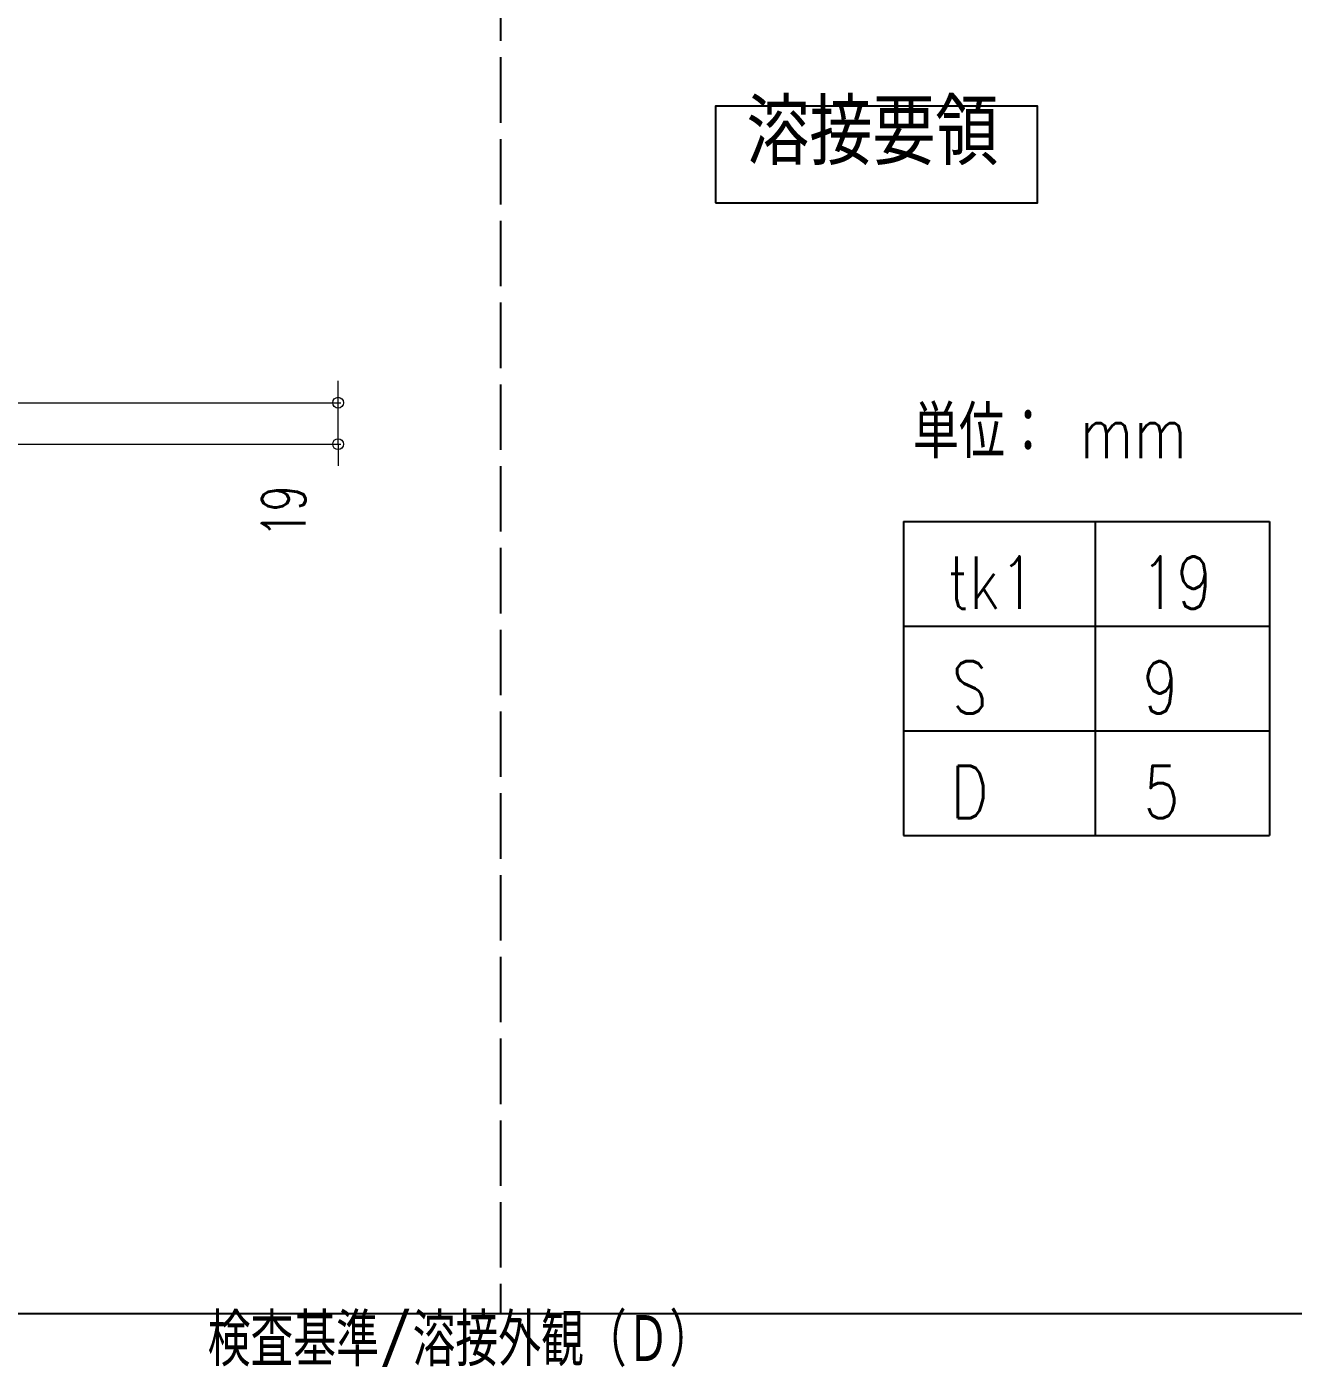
# Model space of a CAD drawing. Header units: millimetres. Extents: x -4568 to 36914, y -114 to 17788.
# Drawn here: x 5648 to 6229, y 5427 to 6042 of the extents above; entities that cross this region are included whole.
import ezdxf
from ezdxf.enums import TextEntityAlignment as Align

# ---------------------------------------------------------------- set-up
doc = ezdxf.new("R2010")
doc.units = ezdxf.units.MM
doc.header["$LTSCALE"] = 5
doc.linetypes.add('DASHED', pattern=[7.5, 6, -1.5])
doc.layers.get('0').update_dxf_attribs({"color": 255})
doc.layers.get('DEFPOINTS').update_dxf_attribs({"color": 255})
doc.layers.add('寸法', color=4, linetype='Continuous')
doc.layers.add('文字', color=7, linetype='Continuous')
doc.styles.add('04setumei', font='simplex.shx', dxfattribs={"width": 0.7, "height": 2.5, "bigfont": 'extfont2.shx'})
doc.styles.add('DLSTANDARD1', font='monotxt.shx', dxfattribs={"width": 0.6, "bigfont": 'extfont'})
doc.styles.add('KANJI', font='simplex.shx', dxfattribs={"width": 0.7, "bigfont": 'extfont2.shx'})
doc.dimstyles.new('一般寸法-小さめ', dxfattribs={"dimscale": 10, "dimtxt": 2, "dimasz": 0.5, "dimexe": 0.125, "dimexo": 1.5, "dimgap": 0.5, "dimtad": 1, "dimtxsty": 'KANJI', "dimblk": 'ORIGIN', "dimcen": 0, "dimclrd": 256, "dimclre": 256, "dimclrt": 256, "dimadec": 0, "dimazin": 0, "dimtfac": 1, "dimtmove": 2, "dimatfit": 2, "dimfxl": 0, "dimtolj": 2, "dimlwd": 5, "dimlwe": 5, "dimarcsym": 0})

# ---------------------------------------------------------------- blocks, each defined once
blk = doc.blocks.new('_Origin')
at = {"color": 0, "linetype": 'ByBlock', "lineweight": -2}
blk.add_line((0, 0), (-1, 0), dxfattribs=at)
blk.add_circle((0, 0), 0.5, dxfattribs=at)
blk = doc.blocks.new('*D611')
at = {"layer": 'DEFPOINTS', "color": 0, "transparency": 16777216}
for p in [(5625.14, 5869.58), (5791.26, 5869.58), (5625.14, 5850.58)]:
    blk.add_point(p, dxfattribs=at)
at = {"layer": '寸法', "lineweight": 5, "transparency": 16777216}
for p, q in [((5791.26, 5874.58), (5791.26, 5879.58)), ((5640.14, 5869.58), (5792.51, 5869.58)), ((5791.26, 5850.58), (5791.26, 5869.58)), ((5640.14, 5850.58), (5792.51, 5850.58)), ((5791.26, 5845.58), (5791.26, 5840.58))]:
    blk.add_line(p, q, dxfattribs=at)
at = {"layer": '寸法', "lineweight": 5, "transparency": 16777216, "xscale": 5, "yscale": 5, "zscale": 5}
for p, rotation in [((5791.26, 5869.58), 270), ((5791.26, 5850.58), 90)]:
    blk.add_blockref('_Origin', p, dxfattribs=dict(at, rotation=rotation))
at = {"layer": '寸法', "transparency": 16777216, "insert": (5766.26, 5819.71), "char_height": 20, "attachment_point": 5, "rotation": 90, "style": 'KANJI'}
blk.add_mtext('\\A2;19', dxfattribs=at)

msp = doc.modelspace()

# ---------------------------------------------------------------- linework, layer by layer
at = {"linetype": 'DASHED', "lineweight": -3}
msp.add_line((5865.799, 6928), (5865.799, 5452), dxfattribs=at)
at = {"linetype": 'Continuous', "lineweight": -3}
msp.add_line((3444, 5452), (6648, 5452), dxfattribs=at)
at = {"layer": '寸法'}
for p, q in [((6050.504, 5815.14), (6050.504, 5719.14)), ((6050.504, 5815.14), (6218.504, 5815.14)), ((6050.504, 5815.14), (6050.504, 5671.14)), ((6138.504, 5815.14), (6138.504, 5671.14)), ((6218.504, 5815.14), (6218.504, 5671.14)), ((6050.504, 5767.14), (6218.504, 5767.14)), ((6050.504, 5719.14), (6218.504, 5719.14)), ((6050.504, 5671.14), (6218.504, 5671.14))]:
    msp.add_line(p, q, dxfattribs=at)
at = {"layer": '寸法', "linetype": 'Continuous'}
msp.add_lwpolyline([(5964.368, 5961.312), (6111.97, 5961.312), (6111.97, 6005.626), (5964.368, 6005.626)], close=True, dxfattribs=at)

# ---------------------------------------------------------------- texts
at = {"color": 0, "linetype": 'Continuous', "ltscale": 6, "style": 'DLSTANDARD1', "width": 0.875}
msp.add_text('溶接要領', height=30, dxfattribs=at).set_placement((5978.567, 5969.592), align=Align.BOTTOM_LEFT)
at = {"layer": '寸法', "style": '04setumei', "width": 0.8}
msp.add_text('単位： mm', height=24, dxfattribs=at).set_placement((6054.878, 5844.178))
for s, p in [('tk1', (6090.961, 5787.14)), ('19', (6175.761, 5787.14)), ('S', (6080.904, 5739.14)), ('9', (6168.446, 5739.14)), ('D', (6080.904, 5691.14)), ('5', (6168.904, 5691.14))]:
    msp.add_text(s, height=24, dxfattribs=at).set_placement(p, align=Align.MIDDLE)
at = {"layer": '文字', "color": 0, "linetype": 'Continuous', "ltscale": 6, "style": 'DLSTANDARD1', "width": 0.74375}
msp.add_text('検査基準/溶接外観（Ｄ）', height=24, dxfattribs=at).set_placement((5731.439, 5420.574), align=Align.BOTTOM_LEFT)

# ---------------------------------------------------------------- dimensions: what is measured, and where the dimension line sits
at = {"layer": '寸法'}
dim = msp.add_linear_dim(base=(5791.262, 5869.585), p1=(5625.142, 5850.585), p2=(5625.142, 5869.585), angle=270, dimstyle='一般寸法-小さめ', dxfattribs=at)
dim.commit()
dim.dimension.update_dxf_attribs({"geometry": '*D611', "text_midpoint": (5766.262, 5819.706), "dimtype": 160})

doc.saveas('drawing.dxf')
